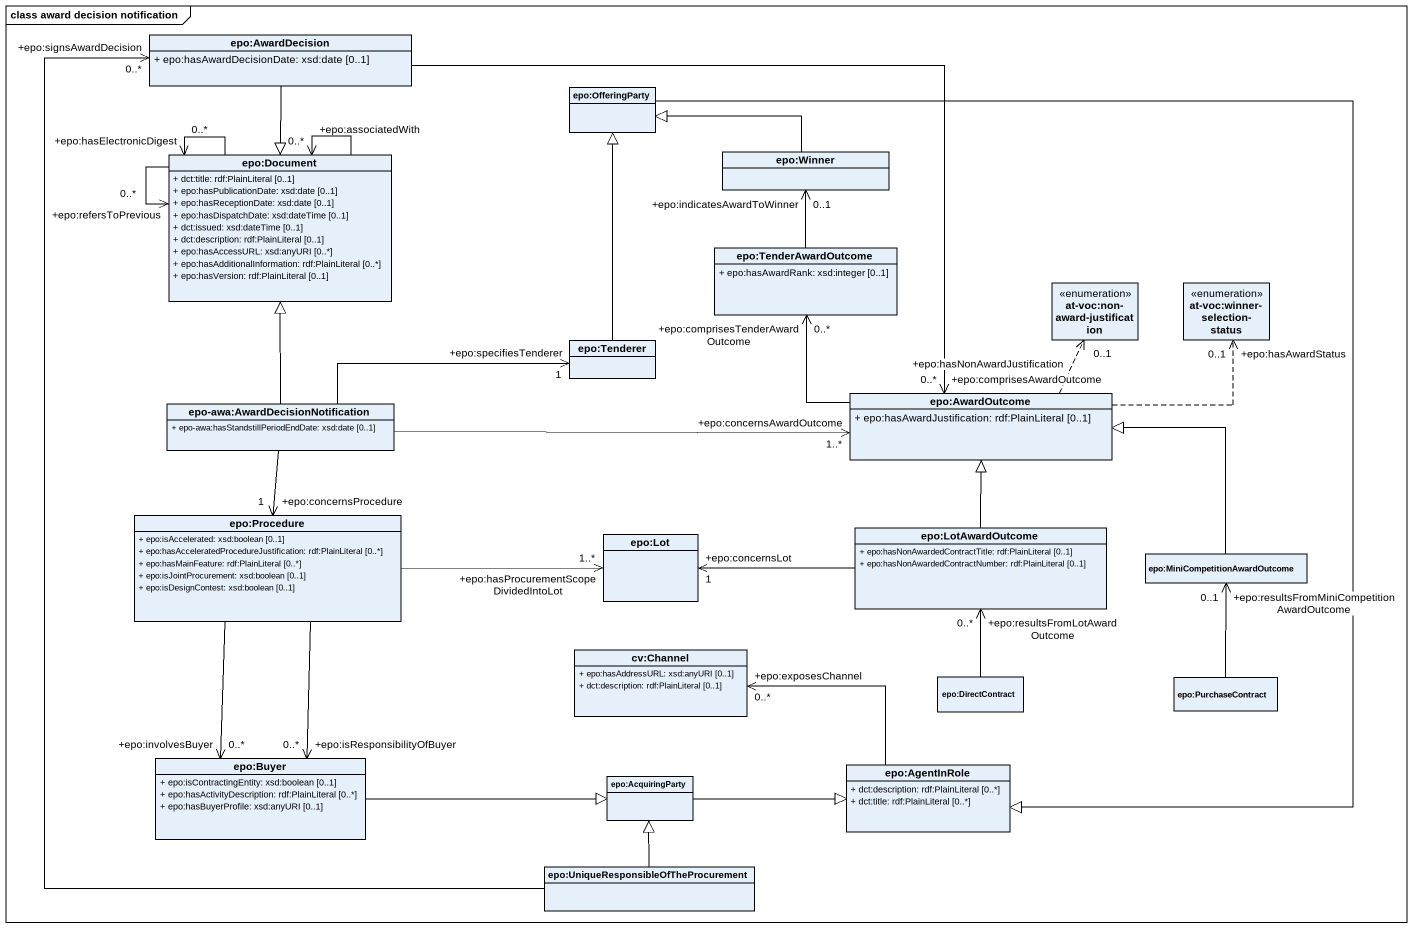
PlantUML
@startuml
mainframe class award decision notification
hide circle
hide empty members
skinparam classAttributeIconSize 0
class "epo:AwardDecision" as epo_AwardDecision {
  + epo:hasAwardDecisionDate: xsd:date [0..1]
}
class "epo:OfferingParty" as epo_OfferingParty
class "epo:Document" as epo_Document {
  + dct:title: rdf:PlainLiteral [0..1]
  + epo:hasPublicationDate: xsd:date [0..1]
  + epo:hasReceptionDate: xsd:date [0..1]
  + epo:hasDispatchDate: xsd:dateTime [0..1]
  + dct:issued: xsd:dateTime [0..1]
  + dct:description: rdf:PlainLiteral [0..1]
  + epo:hasAccessURL: xsd:anyURI [0..*]
  + epo:hasAdditionalInformation: rdf:PlainLiteral [0..*]
  + epo:hasVersion: rdf:PlainLiteral [0..1]
}
class "epo:Winner" as epo_Winner
class "epo:TenderAwardOutcome" as epo_TenderAwardOutcome {
  + epo:hasAwardRank: xsd:integer [0..1]
}
enum "at-voc:non-award-justification" as at_voc_non_award
enum "at-voc:winner-selection-status" as at_voc_winner_selection
class "epo:Tenderer" as epo_Tenderer
class "epo-awa:AwardDecisionNotification" as epo_awa_AwardDecisionNotific {
  + epo-awa:hasStandstillPeriodEndDate: xsd:date [0..1]
}
class "epo:AwardOutcome" as epo_AwardOutcome {
  + epo:hasAwardJustification: rdf:PlainLiteral [0..1]
}
class "epo:Procedure" as epo_Procedure {
  + epo:isAccelerated: xsd:boolean [0..1]
  + epo:hasAcceleratedProcedureJustification: rdf:PlainLiteral [0..*]
  + epo:hasMainFeature: rdf:PlainLiteral [0..*]
  + epo:isJointProcurement: xsd:boolean [0..1]
  + epo:isDesignContest: xsd:boolean [0..1]
}
class "epo:Lot" as epo_Lot
class "epo:LotAwardOutcome" as epo_LotAwardOutcome {
  + epo:hasNonAwardedContractTitle: rdf:PlainLiteral [0..1]
  + epo:hasNonAwardedContractNumber: rdf:PlainLiteral [0..1]
}
class "epo:MiniCompetitionAwardOutcome" as epo_MiniCompetitionAwardOutc
class "cv:Channel" as cv_Channel {
  + epo:hasAddressURL: xsd:anyURI [0..1]
  + dct:description: rdf:PlainLiteral [0..1]
}
class "epo:DirectContract" as epo_DirectContract
class "epo:PurchaseContract" as epo_PurchaseContract
class "epo:Buyer" as epo_Buyer {
  + epo:isContractingEntity: xsd:boolean [0..1]
  + epo:hasActivityDescription: rdf:PlainLiteral [0..*]
  + epo:hasBuyerProfile: xsd:anyURI [0..1]
}
class "epo:AcquiringParty" as epo_AcquiringParty
class "epo:AgentInRole" as epo_AgentInRole {
  + dct:description: rdf:PlainLiteral [0..*]
  + dct:title: rdf:PlainLiteral [0..*]
}
class "epo:UniqueResponsibleOfTheProcurement" as epo_UniqueResponsibleOfThePr
epo_AwardDecision --|> epo_Document
epo_AwardDecision -right-> "+epo:comprisesAwardOutcome\n0..*" epo_AwardOutcome
epo_OfferingParty --|> epo_AgentInRole
epo_Document --> "+epo:refersToPrevious\n0..*" epo_Document
epo_Document --> "+epo:associatedWith\n0..*" epo_Document
epo_Document --> "+epo:hasElectronicDigest\n0..*" epo_Document
epo_Winner -left-|> epo_OfferingParty
epo_TenderAwardOutcome -up-> "+epo:indicatesAwardToWinner\n0..1" epo_Winner
epo_Tenderer -up-|> epo_OfferingParty
epo_awa_AwardDecisionNotific -up-|> epo_Document
epo_awa_AwardDecisionNotific -right-> "+epo:specifiesTenderer\n1" epo_Tenderer
epo_awa_AwardDecisionNotific -right-> "+epo:concernsAwardOutcome\n1..*" epo_AwardOutcome
epo_awa_AwardDecisionNotific --> "+epo:concernsProcedure\n1" epo_Procedure
epo_AwardOutcome -up-> "+epo:comprisesTenderAwardOutcome\n0..*" epo_TenderAwardOutcome
epo_AwardOutcome .up.> "+epo:hasNonAwardJustification\n0..1" at_voc_non_award
epo_AwardOutcome .right.> "+epo:hasAwardStatus\n0..1" at_voc_winner_selection
epo_Procedure -right-> "+epo:hasProcurementScopeDividedIntoLot\n1..*" epo_Lot
epo_Procedure --> "+epo:involvesBuyer\n0..*" epo_Buyer
epo_Procedure --> "+epo:isResponsibilityOfBuyer\n0..*" epo_Buyer
epo_LotAwardOutcome -up-|> epo_AwardOutcome
epo_LotAwardOutcome -left-> "+epo:concernsLot\n1" epo_Lot
epo_MiniCompetitionAwardOutc -left-|> epo_AwardOutcome
epo_DirectContract -up-> "+epo:resultsFromLotAwardOutcome\n0..*" epo_LotAwardOutcome
epo_PurchaseContract -up-> "+epo:resultsFromMiniCompetitionAwardOutcome\n0..1" epo_MiniCompetitionAwardOutc
epo_Buyer -right-|> epo_AcquiringParty
epo_AcquiringParty -right-|> epo_AgentInRole
epo_AgentInRole -left-> "+epo:exposesChannel\n0..*" cv_Channel
epo_UniqueResponsibleOfThePr -up-> "+epo:signsAwardDecision\n0..*" epo_AwardDecision
epo_UniqueResponsibleOfThePr -up-|> epo_AcquiringParty
@enduml
